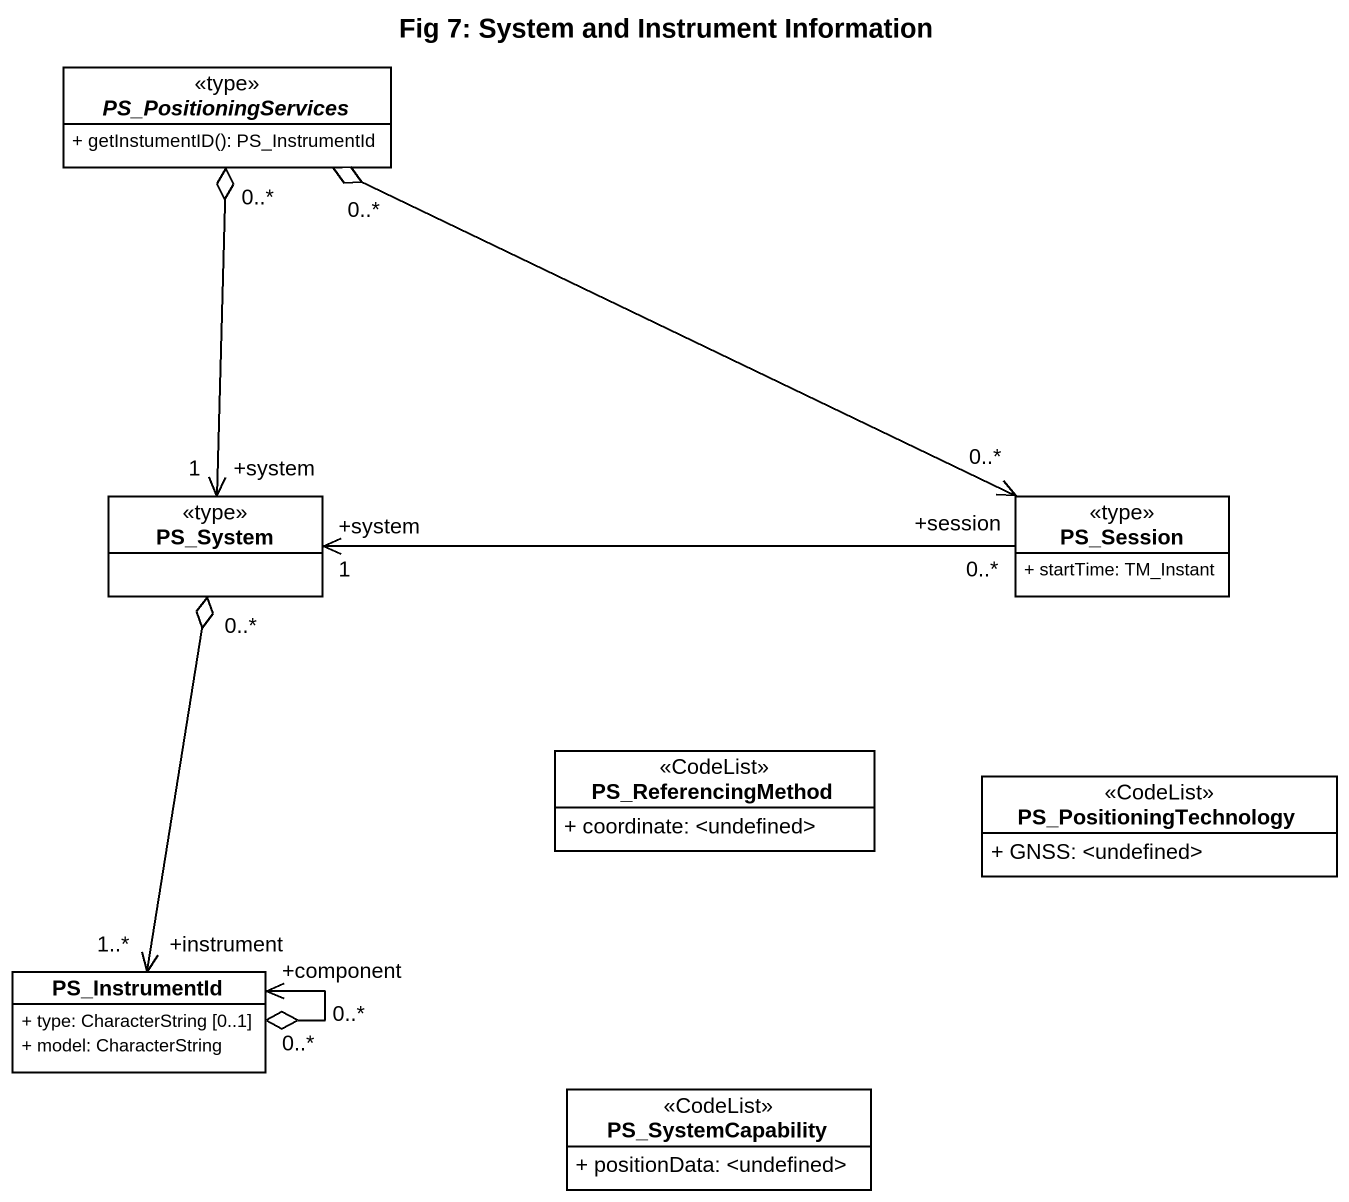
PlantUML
@startuml
title Fig 7: System and Instrument Information
hide circle
hide empty members
skinparam classAttributeIconSize 0
abstract class PS_PositioningServices <<type>> {
  + getInstumentID(): PS_InstrumentId
}
class PS_System <<type>>
class PS_Session <<type>> {
  + startTime: TM_Instant
}
class PS_ReferencingMethod <<CodeList>> {
  + coordinate: <undefined>
}
class PS_PositioningTechnology <<CodeList>> {
  + GNSS: <undefined>
}
class PS_InstrumentId {
  + type: CharacterString [0..1]
  + model: CharacterString
}
class PS_SystemCapability <<CodeList>> {
  + positionData: <undefined>
}
PS_PositioningServices "0..*" o--> "+system\n1" PS_System
PS_PositioningServices "0..*" o-right-> "+session\n0..*" PS_Session
PS_Session "0..*" -left-> "+system\n1" PS_System
PS_InstrumentId "+instrument\n1..*" <-up-o "0..*" PS_System
PS_InstrumentId "0..*" o--> "+component\n0..*" PS_InstrumentId
@enduml
